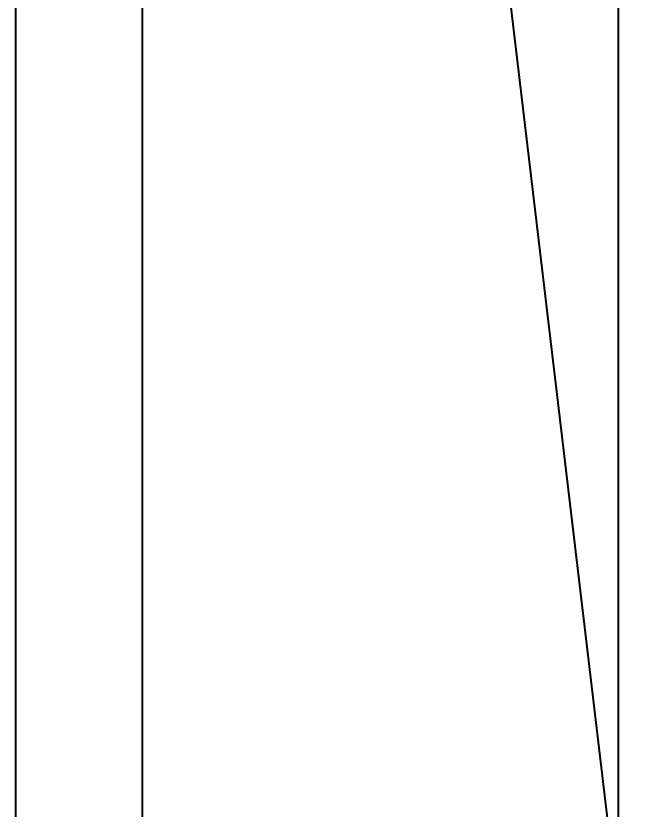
# Model space of a CAD drawing. Header units: millimetres. Extents: x -551172 to 232469, y -3435 to 261611.
# Drawn here: x 142801 to 143578, y 86281 to 87283 of the extents above; entities that cross this region are included whole.
import ezdxf

# ---------------------------------------------------------------- set-up
doc = ezdxf.new("R2010")
doc.units = ezdxf.units.MM
doc.header["$LTSCALE"] = 10
doc.header["$PDMODE"] = 3
doc.layers.get('DEFPOINTS').update_dxf_attribs({"color": 248})
doc.layers.add('06-FUR', color=6, linetype='Continuous')
doc.layers.add('도면층2', color=2, linetype='Continuous')
doc.styles.add('HY 울릉도 L', font='')
doc.styles.get('HY 울릉도 L').set_extended_font_data('HY울릉도L')
doc.dimstyles.new('30', dxfattribs={"dimscale": 30, "dimtxt": 2, "dimasz": 1, "dimexe": 1, "dimexo": 1, "dimgap": 1, "dimtad": 1, "dimdec": 0, "dimrnd": 0.05, "dimdsep": 46, "dimlunit": 6, "dimtxsty": 'HY 울릉도 L', "dimblk": 'ARCHTICK', "dimcen": 2.5, "dimdle": 1, "dimclrd": 133, "dimclre": 133, "dimclrt": 30, "dimadec": 0, "dimazin": 0, "dimtfac": 1, "dimtdec": 0, "dimtix": 1, "dimtmove": 2, "dimatfit": 3, "dimldrblk": 'ARCHTICK', "dimfxl": 1, "dimlwd": -1, "dimlwe": -1, "dimarcsym": 0})

# ---------------------------------------------------------------- blocks, each defined once
blk = doc.blocks.new('_ArchTick')
at = {"color": 0, "linetype": 'ByBlock', "const_width": 0.15}
blk.add_lwpolyline([(-0.5, -0.5), (0.5, 0.5)], dxfattribs=at)
blk = doc.blocks.new('*D546')
at = {"layer": '06-FUR', "color": 133, "transparency": 16777216}
blk.add_line((143561.4, 91235.3), (143561.4, 86125.3), dxfattribs=at)
at = {"layer": 'DEFPOINTS', "color": 0, "transparency": 16777216}
for p in [(143561.4, 91205.3), (143561.4, 86155.3), (143561.4, 86155.3)]:
    blk.add_point(p, dxfattribs=at)
at = {"layer": '06-FUR', "color": 133, "transparency": 16777216, "xscale": 30, "yscale": 30, "zscale": 30}
for p, rotation in [((143561.4, 91205.3), 90), ((143561.4, 86155.3), 270)]:
    blk.add_blockref('_ArchTick', p, dxfattribs=dict(at, rotation=rotation))
at = {"layer": '06-FUR', "color": 30, "transparency": 16777216, "insert": (143495.4, 88680.3), "char_height": 60, "attachment_point": 5, "rotation": 90, "style": 'HY 울릉도 L'}
blk.add_mtext('5,050', dxfattribs=at)

msp = doc.modelspace()

# ---------------------------------------------------------------- linework, layer by layer
at = {"layer": '06-FUR'}
msp.add_line((142961.4, 91205.3), (143561.4, 86155.3), dxfattribs=at)
msp.add_lwpolyline([(143561.4, 86155.3), (142961.4, 86155.3), (142961.4, 91205.3), (143561.4, 91205.3)], close=True, dxfattribs=at)
at = {"layer": '도면층2'}
for p, q in [((142801.4, 83325.3), (142801.4, 92705.3)), ((142961.4, 86155.3), (142961.4, 91205.3))]:
    msp.add_line(p, q, dxfattribs=at)

# ---------------------------------------------------------------- dimensions: what is measured, and where the dimension line sits
at = {"layer": '06-FUR'}
dim = msp.add_linear_dim(base=(143561.4, 86155.3), p1=(143561.4, 91205.3), p2=(143561.4, 86155.3), angle=90, dimstyle='30', override={"dimfxl": 1.25}, dxfattribs=at)
dim.commit()
dim.dimension.update_dxf_attribs({"geometry": '*D546', "text_midpoint": (143495.4, 88680.3)})

doc.saveas('drawing.dxf')
